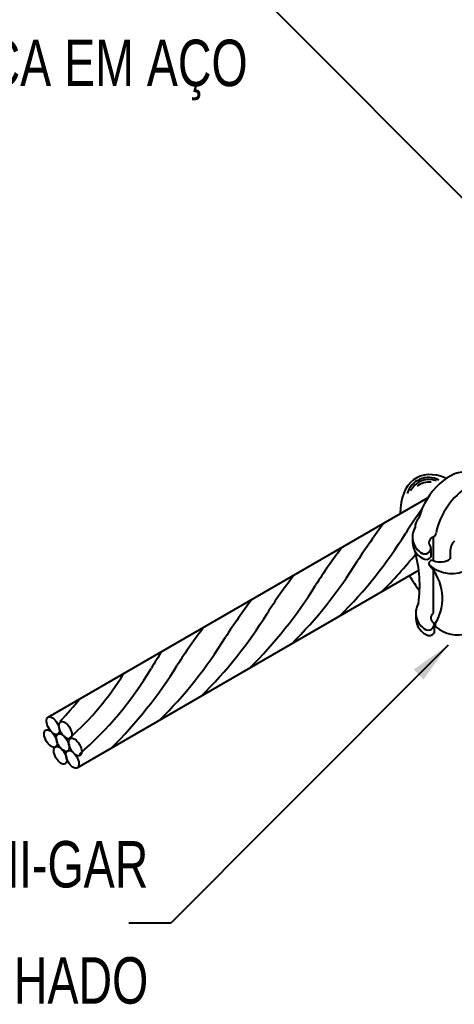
# Model space of a CAD drawing. Header units: inches. Extents: x 462047 to 462370, y 9198028 to 9198209.
# Drawn here: x 462329.182 to 462330.587, y 9198162.017 to 9198165.196 of the extents above; entities that cross this region are included whole.
import ezdxf
from ezdxf.enums import TextEntityAlignment as Align

# ---------------------------------------------------------------- set-up
doc = ezdxf.new("R2010")
doc.units = ezdxf.units.IN
doc.header["$MEASUREMENT"] = 0
for name, color, linetype in [('C01', 1, 'Continuous'), ('C02', 2, 'Continuous'), ('C03', 3, 'Continuous')]:
    doc.layers.add(name, color=color, linetype=linetype)
doc.styles.add('80CL', font='ACENT.shx', dxfattribs={"height": 2})

msp = doc.modelspace()

# ---------------------------------------------------------------- linework, layer by layer
at = {"layer": 'C01'}
for centre, radius, start, end in [((462330.5038, 9198163.6458), 0.0722, 62.245, 163.4649), ((462330.5063, 9198163.6429), 0.0685, 70.5713, 152.3127), ((462330.5047, 9198163.6432), 0.0598, 82.349, 129.5785), ((462331.9469, 9198162.5648), 1.8027, 144.3548, 147.3042), ((462331.7909, 9198162.4748), 1.8027, 142.5428, 147.3042), ((462329.1942, 9198164.3044), 1.4537, 314.6647, 328.2103), ((462331.6555, 9198162.3966), 1.8027, 142.5428, 147.3042), ((462329.3296, 9198164.3826), 1.4537, 314.6647, 321.1815), ((462329.0382, 9198164.2143), 1.4537, 314.6647, 328.2103), ((462331.4995, 9198162.3065), 1.8027, 142.5428, 147.3042), ((462328.9028, 9198164.1362), 1.4537, 314.6647, 328.2103), ((462331.3641, 9198162.2284), 1.8027, 142.5428, 147.3042), ((462328.7469, 9198164.0461), 1.4537, 314.6647, 328.2103), ((462331.2081, 9198162.1383), 1.8027, 142.5428, 147.3042), ((462328.6115, 9198163.9679), 1.4537, 314.6647, 328.2103), ((462330.5658, 9198162.5335), 1.1145, 146.0117, 149.3417), ((462328.7416, 9198163.5605), 0.9105, 311.4044, 328.5956), ((462328.6273, 9198163.6878), 1.1417, 310.883, 329.117), ((462328.4555, 9198163.8779), 1.4537, 314.6647, 328.2103), ((462328.1393, 9198164.0348), 1.6108, 316.7715, 320.1887)]:
    msp.add_arc(centre, radius, start, end, dxfattribs=at)
at = {"layer": 'C02'}
for p, q in [((462331.1428, 9198164.0899), (462329.9912, 9198165.2415)), ((462329.2736, 9198162.9439), (462330.5021, 9198163.6532)), ((462329.3678, 9198162.7808), (462330.4722, 9198163.4184)), ((462330.5676, 9198163.1769), (462330.0079, 9198162.6172)), ((462330.0079, 9198162.6172), (462329.6699, 9198162.2793)), ((462329.6699, 9198162.2793), (462329.5348, 9198162.2793))]:
    msp.add_line(p, q, dxfattribs=at)
for centre, start_param, end_param in [((462330.5871, 9198163.4937), 2.521029, 3.935275), ((462330.5618, 9198163.4809), 4.763993, 4.994647)]:
    msp.add_ellipse(centre, major_axis=(0.1218, -0.2232), ratio=0.564445, start_param=start_param, end_param=end_param, dxfattribs=at)
for centre in [(462329.2893, 9198162.9166), (462329.3297, 9198162.9021), (462329.2816, 9198162.8751), (462329.3208, 9198162.8621), (462329.3612, 9198162.8476), (462329.3128, 9198162.8211), (462329.3521, 9198162.8081)]:
    msp.add_ellipse(centre, major_axis=(0.0158, -0.0273), ratio=0.509483, dxfattribs=at)
msp.add_solid([(462330.4556, 9198163.098), (462330.4873, 9198163.066), (462330.5676, 9198163.1769)], dxfattribs=at)
at = {"layer": 'C03'}
for p, q in [((462330.519, 9198163.5256), (462330.519, 9198163.4498)), ((462330.5113, 9198163.4884), (462330.5114, 9198163.4611)), ((462330.574, 9198163.4809), (462330.574, 9198163.455)), ((462330.519, 9198163.4191), (462330.519, 9198163.2799)), ((462330.5222, 9198163.2428), (462330.5223, 9198163.2154))]:
    msp.add_line(p, q, dxfattribs=at)
for centre, radius, start, end in [((462330.5113, 9198163.5257), 0.0597, 149.4993, 241.9649), ((462330.5081, 9198163.5424), 0.0201, 303.0167, 352.1973), ((462330.5114, 9198163.5104), 0.06, 171.82, 243.8627), ((462330.4918, 9198163.4907), 0.0197, 236.8199, 10.6126), ((462330.5232, 9198163.5079), 0.0182, 103.2019, 228.1974), ((462330.0661, 9198163.3686), 0.4091, 351.9685, 15.7367), ((462330.4956, 9198163.4734), 0.02, 237.5263, 321.9527), ((462330.5154, 9198163.4396), 0.0109, 62.2153, 179.2121), ((462330.5113, 9198163.4393), 0.00682, 176.6009, 241.1585), ((462330.3918, 9198163.3278), 0.1566, 329.923, 43.3213), ((462330.578, 9198163.5174), 0.1093, 230.2316, 300.0515), ((462330.5416, 9198163.5039), 0.0587, 248.8739, 303.5238), ((462330.5225, 9198163.2803), 0.06, 148.7398, 241.8359), ((462330.5223, 9198163.2647), 0.06, 171.82, 243.8627), ((462330.5288, 9198163.2648), 0.0175, 124.4569, 247.2904), ((462330.5027, 9198163.2451), 0.0197, 236.8199, 10.6126), ((462330.5365, 9198163.2426), 0.0114, 143.7261, 223.2491), ((462330.5065, 9198163.2278), 0.02, 237.5263, 321.9527), ((462330.5982, 9198163.3188), 0.1093, 230.2316, 286.2677)]:
    msp.add_arc(centre, radius, start, end, dxfattribs=at)
for centre, major_axis, ratio, start_param, end_param in [((462330.5756, 9198163.596), (-0.0765, -0.1325), 0.605501, 3.35761, 5.107301), ((462330.635, 9198163.5622), (-0.0765, -0.1325), 0.605501, 2.682805, 5.209436), ((462330.4806, 9198163.5694), (-0.0143, -0.0247), 0.61415, 4.317604, 5.586498), ((462330.5947, 9198163.4943), (-0.0143, -0.0247), 0.61415, 4.273349, 5.586498)]:
    msp.add_ellipse(centre, major_axis=major_axis, ratio=ratio, start_param=start_param, end_param=end_param, dxfattribs=at)

# ---------------------------------------------------------------- texts
at = {"layer": 'C03', "style": '80CL', "width": 0.75}
for s, p in [('COM PORCA EM AÇO', (462329.9188, 9198164.9815)), ('CONECTOR MINI-GAR', (462329.5975, 9198162.3942)), ('BRONZE ESTANHADO', (462329.5975, 9198162.0192))]:
    msp.add_text(s, height=0.15, dxfattribs=at).set_placement(p, align=Align.RIGHT)

doc.saveas('drawing.dxf')
